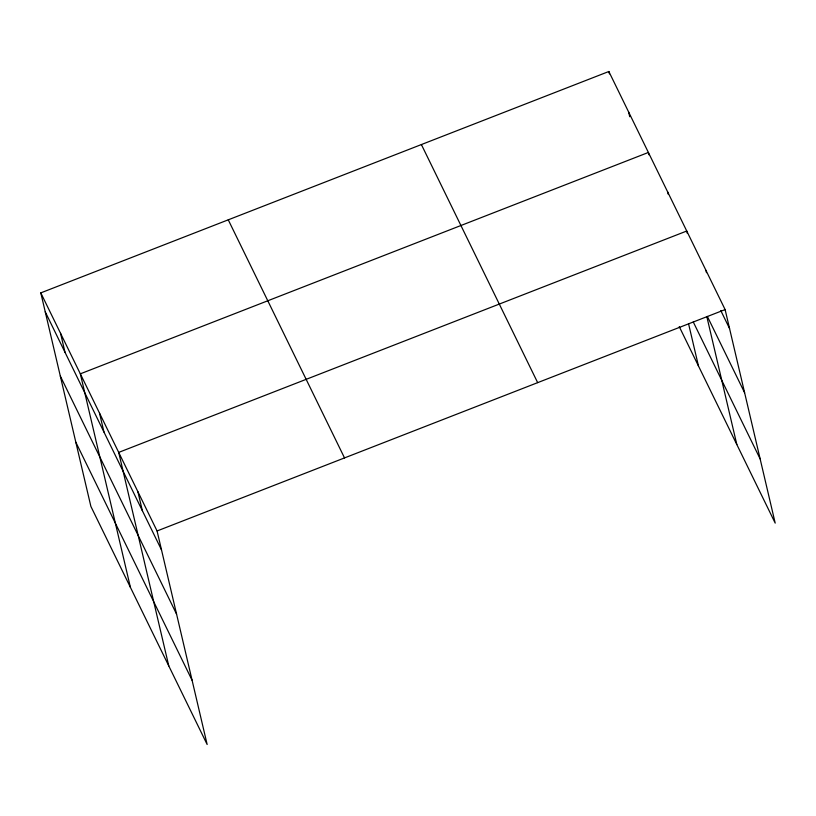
<?xml version="1.0" encoding="UTF-8"?>
<svg xmlns="http://www.w3.org/2000/svg" width="816" height="816" viewBox="0 0 816 816"><rect width="100%" height="100%" fill="white"/><g stroke="black" fill="none" stroke-linecap="round" stroke-linejoin="round"><path stroke-width="1.22" d="M40.8 292.883L157.07 530.971L207.152 744.498L90.882 506.41L40.8 292.883L608.848 71.502L725.118 309.59L775.2 523.117L679.249 326.624M157.07 530.971L725.118 309.59M720.793 310.58L729.565 328.542M707.35 316.424L744.62 392.751M693.274 321.973L760.135 458.908M421.393 144.565L537.662 382.643M228.256 219.83L344.525 457.919M45.247 311.834L161.507 549.913M60.302 376.043L176.572 614.122M75.817 442.201L192.086 680.279M705.932 270.31L706.493 272.677M687.307 233.396L686.746 231.02L118.697 452.401L168.779 665.927M706.829 316.628L736.828 444.547M667.57 191.74L668.12 194.106M648.934 154.826L648.383 152.459L80.335 373.83L130.417 587.357M688.612 323.993L698.465 365.976M628.616 111.986L629.728 116.719M608.848 71.502L609.409 73.879M137.884 491.681L142.331 510.632M99.511 413.12L103.958 432.062M60.568 333.356L65.005 352.308"/></g></svg>
